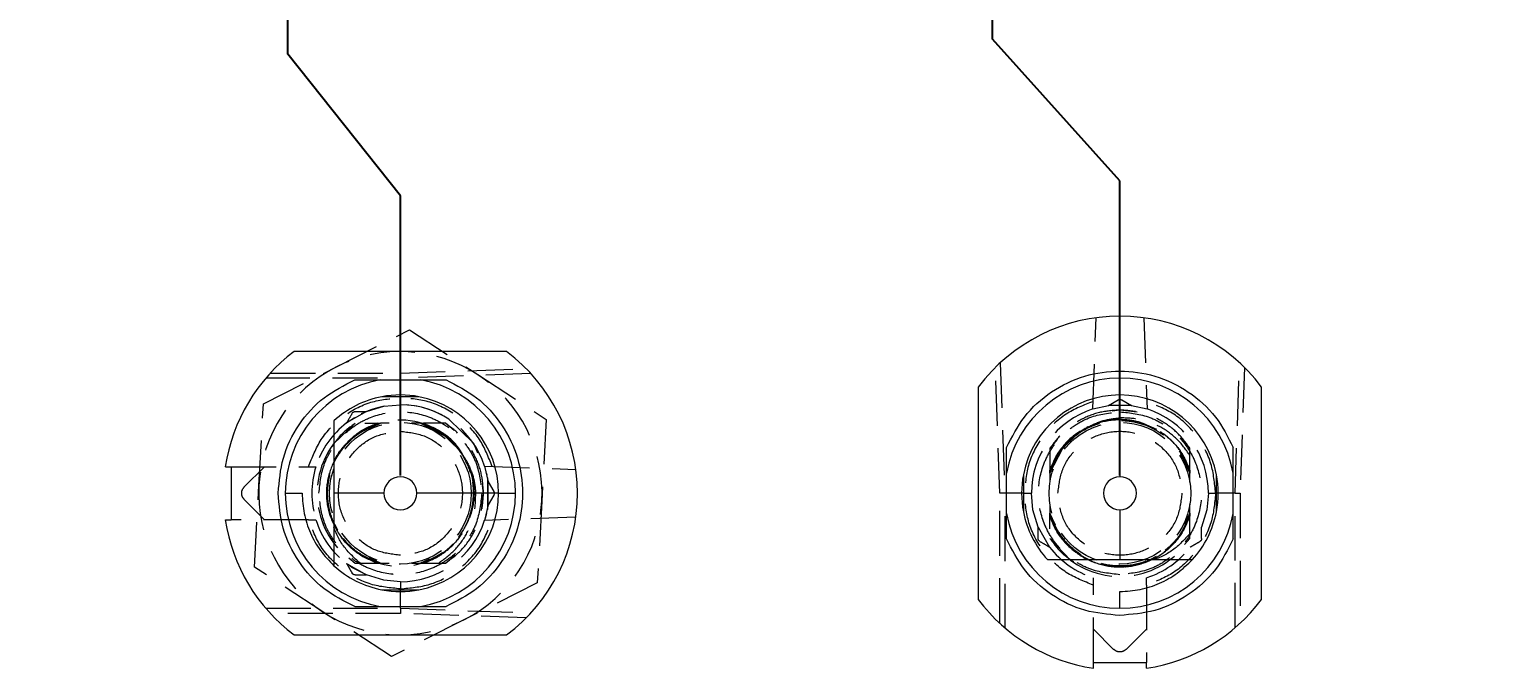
# Model space of a CAD drawing. Header units: millimetres. Extents: x -64 to 530, y -86 to 334.
# Drawn here: x 318.38 to 359.84, y 219.61 to 237.69 of the extents above; entities that cross this region are included whole.
import ezdxf

# ---------------------------------------------------------------- set-up
doc = ezdxf.new("R2010")
doc.units = ezdxf.units.MM
doc.header["$PDSIZE"] = -1
doc.linetypes.add('HIDDEN', pattern=[1.905, 1.27, -0.635])
doc.dimstyles.new('ISO-25', dxfattribs={"dimtxt": 2.5, "dimasz": 2.5, "dimexe": 1.25, "dimexo": 0.625, "dimtad": 1, "dimtxsty": 'Standard', "dimcen": 2.5, "dimadec": 0, "dimazin": 0, "dimtfac": 1, "dimtmove": 0, "dimatfit": 3, "dimfxl": 0, "dimarcsym": 0})

# ---------------------------------------------------------------- blocks, each defined once
blk = doc.blocks.new('*D35')
at = {"color": 0, "lineweight": -2}
for p, q in [((437.684, 297.079), (437.684, 315.579)), ((431.8, 293.079), (437.684, 297.079)), ((431.8, 279.9), (431.8, 293.079))]:
    blk.add_line(p, q, dxfattribs=at)
at = {"layer": 'Defpoints', "color": 0}
for p in [(437.684, 301.079), (431.8, 279.4), (0, 0)]:
    blk.add_point(p, dxfattribs=at)
at = {"color": 0, "insert": (435.434, 308.579), "char_height": 3, "attachment_point": 5, "rotation": 90}
blk.add_mtext('431,80', dxfattribs=at)
blk = doc.blocks.new('*D48')
at = {"color": 0, "lineweight": -2}
for p, q in [((355.301, 295.339), (355.301, 315.339)), ((359.73, 291.339), (355.301, 295.339)), ((359.73, 265.82), (359.73, 291.339))]:
    blk.add_line(p, q, dxfattribs=at)
at = {"layer": 'Defpoints', "color": 0}
for p in [(355.301, 299.339), (359.73, 265.32), (0, 0)]:
    blk.add_point(p, dxfattribs=at)
at = {"color": 0, "insert": (353.051, 307.589), "char_height": 3, "attachment_point": 5, "rotation": 90}
blk.add_mtext('359,73', dxfattribs=at)
blk = doc.blocks.new('*D49')
at = {"color": 0, "lineweight": -2}
for p, q in [((349.375, 265.32), (345.375, 260.541)), ((359.23, 265.32), (349.375, 265.32)), ((345.375, 260.541), (325.375, 260.541))]:
    blk.add_line(p, q, dxfattribs=at)
at = {"layer": 'Defpoints', "color": 0}
for p in [(359.73, 265.32), (341.375, 260.541), (0, 0)]:
    blk.add_point(p, dxfattribs=at)
at = {"color": 0, "insert": (333.125, 262.791), "char_height": 3, "attachment_point": 5}
blk.add_mtext('265,32', dxfattribs=at)
blk = doc.blocks.new('*D50')
at = {"color": 0, "lineweight": -2}
for p, q in [((411.281, 297.743), (411.281, 316.243)), ((415.9, 293.743), (411.281, 297.743)), ((415.9, 279.97), (415.9, 293.743))]:
    blk.add_line(p, q, dxfattribs=at)
at = {"layer": 'Defpoints', "color": 0}
for p in [(411.281, 301.743), (415.9, 279.47), (0, 0)]:
    blk.add_point(p, dxfattribs=at)
at = {"color": 0, "insert": (409.031, 309.243), "char_height": 3, "attachment_point": 5, "rotation": 90}
blk.add_mtext('415,90', dxfattribs=at)
blk = doc.blocks.new('*D51')
at = {"color": 0, "lineweight": -2}
for p, q in [((441.42, 274.4), (445.42, 275.871)), ((445.42, 275.871), (464.92, 275.871)), ((425.95, 274.4), (441.42, 274.4))]:
    blk.add_line(p, q, dxfattribs=at)
at = {"layer": 'Defpoints', "color": 0}
for p in [(449.42, 275.871), (425.45, 274.4), (0, 0)]:
    blk.add_point(p, dxfattribs=at)
at = {"color": 0, "insert": (457.42, 278.121), "char_height": 3, "attachment_point": 5}
blk.add_mtext('274,40', dxfattribs=at)
blk = doc.blocks.new('*D52')
at = {"color": 0, "lineweight": -2}
for p, q in [((423.283, 294.998), (423.283, 314.998)), ((425.45, 290.998), (423.283, 294.998)), ((425.45, 274.9), (425.45, 290.998))]:
    blk.add_line(p, q, dxfattribs=at)
at = {"layer": 'Defpoints', "color": 0}
for p in [(423.283, 298.998), (425.45, 274.4), (0, 0)]:
    blk.add_point(p, dxfattribs=at)
at = {"color": 0, "insert": (421.033, 307.248), "char_height": 3, "attachment_point": 5, "rotation": 90}
blk.add_mtext('425,45', dxfattribs=at)
blk = doc.blocks.new('*D56')
at = {"color": 0, "lineweight": -2}
for p, q in [((437.803, 215.414), (437.803, 235.414)), ((425.43, 211.414), (437.803, 215.414)), ((425.43, 198.55), (425.43, 211.414))]:
    blk.add_line(p, q, dxfattribs=at)
at = {"layer": 'Defpoints', "color": 0}
for p in [(437.803, 219.414), (425.43, 198.05), (0, 0)]:
    blk.add_point(p, dxfattribs=at)
at = {"color": 0, "insert": (435.553, 227.664), "char_height": 3, "attachment_point": 5, "rotation": 90}
blk.add_mtext('425,43', dxfattribs=at)
blk = doc.blocks.new('*D77')
at = {"color": 0, "lineweight": -2}
for p, q in [((404.526, 297.682), (404.526, 316.182)), ((412.401, 293.682), (404.526, 297.682)), ((412.401, 279.9), (412.401, 293.682))]:
    blk.add_line(p, q, dxfattribs=at)
at = {"layer": 'Defpoints', "color": 0}
for p in [(404.526, 301.682), (412.401, 279.4), (0, 0)]:
    blk.add_point(p, dxfattribs=at)
at = {"color": 0, "insert": (402.276, 309.182), "char_height": 3, "attachment_point": 5, "rotation": 90}
blk.add_mtext('412,40', dxfattribs=at)
blk = doc.blocks.new('*D78')
at = {"color": 0, "lineweight": -2}
for p, q in [((417.265, 297.291), (417.265, 315.791)), ((419.399, 293.291), (417.265, 297.291)), ((419.399, 279.9), (419.399, 293.291))]:
    blk.add_line(p, q, dxfattribs=at)
at = {"layer": 'Defpoints', "color": 0}
for p in [(417.265, 301.291), (419.399, 279.4), (0, 0)]:
    blk.add_point(p, dxfattribs=at)
at = {"color": 0, "insert": (415.015, 308.791), "char_height": 3, "attachment_point": 5, "rotation": 90}
blk.add_mtext('419,40', dxfattribs=at)
blk = doc.blocks.new('*D119')
at = {"color": 0, "lineweight": -2}
for p, q in [((393.843, 235.159), (393.843, 254.159)), ((396, 231.159), (393.843, 235.159)), ((396, 225.095), (396, 231.159))]:
    blk.add_line(p, q, dxfattribs=at)
at = {"layer": 'Defpoints', "color": 0}
for p in [(393.843, 239.159), (396, 224.595), (0, 0)]:
    blk.add_point(p, dxfattribs=at)
at = {"color": 0, "insert": (391.593, 246.909), "char_height": 3, "attachment_point": 5, "rotation": 90}
blk.add_mtext('396,00', dxfattribs=at)
blk = doc.blocks.new('*D120')
at = {"color": 0, "lineweight": -2}
for p, q in [((372.602, 236.309), (372.602, 255.809)), ((373.5, 232.309), (372.602, 236.309)), ((373.5, 225.095), (373.5, 232.309))]:
    blk.add_line(p, q, dxfattribs=at)
at = {"layer": 'Defpoints', "color": 0}
for p in [(372.602, 240.309), (373.5, 224.595), (0, 0)]:
    blk.add_point(p, dxfattribs=at)
at = {"color": 0, "insert": (370.352, 248.309), "char_height": 3, "attachment_point": 5, "rotation": 90}
blk.add_mtext('373,50', dxfattribs=at)
blk = doc.blocks.new('*D121')
at = {"color": 0, "lineweight": -2}
for p, q in [((345.579, 237.414), (345.579, 256.414)), ((349.175, 233.414), (345.579, 237.414)), ((349.175, 225.095), (349.175, 233.414))]:
    blk.add_line(p, q, dxfattribs=at)
at = {"layer": 'Defpoints', "color": 0}
for p in [(345.579, 241.414), (349.175, 224.595), (0, 0)]:
    blk.add_point(p, dxfattribs=at)
at = {"color": 0, "insert": (343.329, 249.164), "char_height": 3, "attachment_point": 5, "rotation": 90}
blk.add_mtext('349,18', dxfattribs=at)
blk = doc.blocks.new('*D122')
at = {"color": 0, "lineweight": -2}
for p, q in [((325.674, 236.995), (325.674, 256.995)), ((328.855, 232.995), (325.674, 236.995)), ((328.855, 225.095), (328.855, 232.995))]:
    blk.add_line(p, q, dxfattribs=at)
at = {"layer": 'Defpoints', "color": 0}
for p in [(325.674, 240.995), (328.855, 224.595), (0, 0)]:
    blk.add_point(p, dxfattribs=at)
at = {"color": 0, "insert": (323.424, 249.245), "char_height": 3, "attachment_point": 5, "rotation": 90}
blk.add_mtext('328,86', dxfattribs=at)
blk = doc.blocks.new('*D142')
at = {"color": 0, "lineweight": -2}
for p, q in [((401.115, 224.595), (405.115, 228.426)), ((405.115, 228.426), (425.115, 228.426)), ((396.5, 224.595), (401.115, 224.595))]:
    blk.add_line(p, q, dxfattribs=at)
at = {"layer": 'Defpoints', "color": 0}
for p in [(409.115, 228.426), (396, 224.595), (0, 0)]:
    blk.add_point(p, dxfattribs=at)
at = {"color": 0, "insert": (417.365, 230.676), "char_height": 3, "attachment_point": 5}
blk.add_mtext('224,59', dxfattribs=at)

msp = doc.modelspace()

# ---------------------------------------------------------------- linework, layer by layer
at = {"color": 7, "linetype": 'HIDDEN', "lineweight": 0}
for p, q in [((348.41, 226.975), (348.5, 229.549)), ((349.85, 229.549), (349.94, 226.975)), ((327.049, 228.164), (329.109, 229.207)), ((329.109, 229.207), (331.043, 227.944)), ((324.988, 227.121), (327.049, 228.164)), ((328.855, 227.989), (332.408, 228.113)), ((345.781, 224.595), (345.657, 228.147)), ((345.796, 228.281), (345.925, 224.595)), ((352.425, 224.595), (352.554, 228.281)), ((352.693, 228.147), (352.569, 224.595)), ((328.205, 227.845), (325.055, 227.845)), ((325.184, 227.989), (328.855, 227.989)), ((328.855, 227.845), (328.855, 227.989)), ((332.541, 227.974), (328.855, 227.845)), ((328.855, 227.295), (328.855, 227.845)), ((331.043, 227.944), (332.976, 226.681)), ((328.855, 227.295), (328.855, 227.095)), ((329.379, 227.32), (329.379, 227.32)), ((348.852, 227.074), (349.125, 227.232)), ((349.225, 227.232), (349.498, 227.074)), ((324.861, 224.815), (324.988, 227.121)), ((327.895, 226.903), (327.336, 226.58)), ((348.41, 226.975), (348.852, 227.074)), ((349.498, 227.074), (348.852, 227.074)), ((349.175, 226.945), (348.952, 226.917)), ((349.664, 226.884), (349.175, 226.945)), ((349.498, 227.074), (349.94, 226.975)), ((326.966, 225.993), (327.581, 226.57)), ((327.632, 226.276), (328.204, 226.57)), ((328.204, 226.57), (327.632, 226.276)), ((327.854, 226.57), (328.204, 226.57)), ((328.204, 226.57), (327.939, 226.433)), ((327.95, 226.41), (328.289, 226.57)), ((328.54, 226.57), (328.289, 226.57)), ((329.421, 226.57), (329.17, 226.57)), ((329.421, 226.57), (330.126, 226.209)), ((329.421, 226.57), (329.953, 226.319)), ((329.421, 226.57), (329.953, 226.319)), ((330.129, 226.57), (329.506, 226.57)), ((329.953, 226.34), (329.506, 226.57)), ((329.506, 226.57), (330.02, 226.306)), ((329.99, 226.321), (329.506, 226.57)), ((329.506, 226.57), (330.02, 226.306)), ((330.374, 226.364), (330.129, 226.57)), ((332.976, 226.681), (332.849, 224.375)), ((350.215, 226.396), (349.854, 226.554)), ((329.986, 226.325), (330.518, 225.822)), ((347.406, 226.114), (347.2, 225.869)), ((351.15, 225.869), (350.921, 226.142)), ((347.2, 225.869), (347.2, 225.246)), ((347.2, 225.161), (347.561, 225.866)), ((347.464, 225.76), (347.2, 225.246)), ((347.2, 225.246), (347.464, 225.76)), ((347.43, 225.693), (347.2, 225.246)), ((347.2, 225.161), (347.451, 225.693)), ((347.2, 225.246), (347.43, 225.693)), ((347.2, 225.161), (347.451, 225.693)), ((351.15, 225.246), (350.887, 225.758)), ((350.888, 225.718), (351.15, 225.161)), ((350.888, 225.718), (351.15, 225.161)), ((351.15, 225.246), (351.15, 225.869)), ((351.15, 224.91), (351.15, 225.668)), ((324.08, 225.345), (326.261, 225.345)), ((324.447, 224.772), (325.02, 225.345)), ((331.235, 225.36), (333.809, 225.27)), ((331.235, 225.36), (331.334, 224.918)), ((347.2, 225.161), (347.2, 224.91)), ((324.734, 222.509), (324.861, 224.815)), ((331.205, 224.595), (331.177, 224.818)), ((331.334, 224.918), (331.492, 224.645)), ((331.334, 224.272), (331.334, 224.918)), ((346.45, 225.119), (346.45, 225.119)), ((325.02, 223.845), (324.447, 224.418)), ((331.144, 224.106), (331.205, 224.595)), ((331.492, 224.545), (331.334, 224.272)), ((332.849, 224.375), (332.722, 222.069)), ((345.925, 224.595), (345.781, 224.595)), ((345.781, 220.924), (345.781, 224.595)), ((346.475, 224.595), (345.925, 224.595)), ((346.475, 224.595), (346.675, 224.595)), ((351.675, 224.595), (351.875, 224.595)), ((352.425, 224.595), (351.875, 224.595)), ((352.425, 224.595), (352.569, 224.595)), ((352.569, 224.595), (352.569, 220.924)), ((331.334, 224.272), (331.235, 223.83)), ((331.288, 224.021), (331.235, 223.83)), ((333.809, 223.92), (331.235, 223.83)), ((345.925, 223.945), (345.925, 220.795)), ((347.2, 224.28), (347.2, 224.029)), ((347.36, 223.69), (347.2, 224.029)), ((347.2, 223.594), (347.2, 223.944)), ((347.494, 223.372), (347.2, 223.944)), ((347.494, 223.372), (347.2, 223.944)), ((350.988, 223.629), (351.15, 223.944)), ((351.15, 224.029), (351.002, 223.716)), ((351.15, 223.321), (351.15, 224.28)), ((351.15, 223.594), (351.15, 223.944)), ((352.425, 220.795), (352.425, 223.945)), ((326.261, 223.845), (324.08, 223.845)), ((346.867, 223.635), (347.19, 223.076)), ((347.777, 222.706), (347.2, 223.321)), ((351.001, 223.143), (351.15, 223.321)), ((327.403, 222.769), (327.581, 222.62)), ((327.403, 222.769), (327.581, 222.62)), ((327.889, 222.782), (328.204, 222.62)), ((328.289, 222.62), (327.976, 222.768)), ((329.668, 222.737), (329.421, 222.62)), ((329.668, 222.737), (329.421, 222.62)), ((329.506, 222.62), (329.907, 222.826)), ((330.129, 222.62), (330.402, 222.849)), ((326.667, 221.246), (324.734, 222.509)), ((327.336, 222.609), (327.895, 222.287)), ((327.581, 222.62), (328.204, 222.62)), ((327.581, 222.62), (328.54, 222.62)), ((329.17, 222.62), (329.928, 222.62)), ((329.506, 222.62), (330.129, 222.62)), ((328.855, 222.095), (328.855, 221.895)), ((328.855, 221.345), (328.855, 221.895)), ((332.722, 222.069), (330.661, 221.026)), ((348.425, 219.82), (348.425, 222.001)), ((349.925, 222.001), (349.925, 219.82)), ((325.055, 221.345), (328.205, 221.345)), ((328.855, 221.201), (325.184, 221.201)), ((328.601, 219.983), (326.667, 221.246)), ((330.661, 221.026), (328.601, 219.983)), ((328.855, 221.345), (332.541, 221.216)), ((328.855, 221.345), (328.855, 221.201)), ((332.408, 221.077), (328.855, 221.201)), ((348.998, 220.187), (348.425, 220.76)), ((349.925, 220.76), (349.352, 220.187))]:
    msp.add_line(p, q, dxfattribs=at)
at = {"color": 7, "linetype": 'Continuous', "lineweight": 15}
for p, q in [((331.855, 228.595), (325.855, 228.595)), ((349.175, 227.37), (349.175, 227.845)), ((345.175, 227.595), (345.175, 221.595)), ((349.175, 227.37), (349.175, 225.06)), ((353.175, 221.595), (353.175, 227.595)), ((323.912, 225.345), (324.08, 225.345)), ((324.08, 225.345), (324.08, 223.845)), ((325.605, 224.595), (326.08, 224.595)), ((328.39, 224.595), (326.98, 224.595)), ((331.63, 224.595), (329.32, 224.595)), ((331.63, 224.595), (332.105, 224.595)), ((349.175, 224.13), (349.175, 222.72)), ((323.912, 223.845), (324.08, 223.845)), ((349.175, 221.345), (349.175, 221.82)), ((325.855, 220.595), (331.855, 220.595)), ((348.425, 219.82), (349.925, 219.82)), ((348.425, 219.652), (348.425, 219.82)), ((349.925, 219.652), (349.925, 219.82))]:
    msp.add_line(p, q, dxfattribs=at)
at = {"color": 7, "linetype": 'HIDDEN', "lineweight": 0, "flags": 128}
for points in [[(327.895, 226.903), (328.389, 227.051), (328.855, 227.095)], [(327.336, 226.58), (327.445, 226.659), (327.564, 226.736)], [(327.581, 226.57), (327.581, 226.57)], [(328.289, 226.57), (328.289, 226.57)], [(328.289, 226.57), (328.289, 226.57)], [(328.289, 226.57), (328.289, 226.57)], [(328.289, 226.57), (328.289, 226.57)], [(328.289, 226.57), (328.289, 226.57)], [(329.421, 226.57), (329.421, 226.57)], [(329.421, 226.57), (329.421, 226.57)], [(329.421, 226.57), (329.421, 226.57)], [(329.421, 226.57), (329.421, 226.57)], [(329.421, 226.57), (329.421, 226.57)], [(329.421, 226.57), (329.421, 226.57)], [(329.421, 226.57), (329.421, 226.57)], [(329.421, 226.57), (329.421, 226.57)], [(330.129, 226.57), (330.129, 226.57)], [(330.222, 226.688), (330.919, 226.005), (331.299, 225.122)], [(350.202, 226.374), (350.202, 226.374)], [(347.2, 225.869), (347.2, 225.869)], [(350.954, 225.622), (350.954, 225.622)], [(351.15, 225.869), (351.15, 225.869)], [(351.15, 225.869), (351.15, 225.869)], [(351.15, 225.869), (351.15, 225.869)], [(351.15, 225.869), (351.15, 225.869)], [(351.15, 225.869), (351.15, 225.869)], [(351.15, 225.869), (351.15, 225.869)], [(351.15, 225.869), (351.15, 225.869)], [(347.2, 225.161), (347.2, 225.161)], [(347.2, 225.161), (347.2, 225.161)], [(347.2, 225.161), (347.2, 225.161)], [(347.2, 225.161), (347.2, 225.161)], [(347.2, 225.161), (347.2, 225.161)], [(347.2, 225.161), (347.2, 225.161)], [(347.2, 225.161), (347.2, 225.161)], [(347.2, 225.161), (347.2, 225.161)], [(331.317, 225.029), (331.312, 224.133), (331.31, 224.122)], [(351.15, 224.91), (351.15, 224.91)], [(346.867, 223.635), (346.719, 224.129), (346.675, 224.595)], [(351.675, 224.595), (351.631, 224.129), (351.483, 223.635)], [(347.2, 224.029), (347.2, 224.029)], [(347.2, 224.029), (347.2, 224.029)], [(347.2, 224.029), (347.2, 224.029)], [(347.2, 224.029), (347.2, 224.029)], [(347.2, 224.029), (347.2, 224.029)], [(351.15, 224.28), (351.15, 224.28)], [(326.926, 223.819), (326.922, 223.848), (326.922, 223.856), (326.922, 223.858), (326.923, 223.859), (326.923, 223.859), (326.923, 223.859), (326.923, 223.859), (326.923, 223.859), (326.923, 223.859), (326.923, 223.859), (326.923, 223.859), (326.923, 223.859), (326.922, 223.859), (326.922, 223.859), (326.922, 223.859), (326.922, 223.859), (326.922, 223.859), (326.922, 223.859), (326.922, 223.859), (326.923, 223.859), (326.923, 223.859), (326.923, 223.859), (326.923, 223.859), (326.923, 223.859), (326.923, 223.859), (326.923, 223.859), (326.923, 223.859), (326.923, 223.859), (326.924, 223.859), (326.924, 223.859), (326.927, 223.856), (326.991, 223.726), (327.078, 223.563)], [(330.634, 223.568), (330.634, 223.568)], [(347.2, 223.321), (347.2, 223.321)], [(351.15, 223.321), (351.15, 223.321)], [(351.15, 223.321), (351.15, 223.321)], [(351.15, 223.321), (351.15, 223.321)], [(351.15, 223.321), (351.15, 223.321)], [(351.15, 223.321), (351.15, 223.321)], [(351.15, 223.321), (351.15, 223.321)], [(351.15, 223.321), (351.15, 223.321)], [(351.15, 223.321), (351.15, 223.321)], [(329.882, 222.816), (329.882, 222.816)], [(349.951, 222.666), (349.922, 222.662), (349.914, 222.662), (349.912, 222.662), (349.911, 222.663), (349.911, 222.663), (349.911, 222.663), (349.911, 222.663), (349.911, 222.663), (349.911, 222.663), (349.911, 222.663), (349.911, 222.663), (349.911, 222.663), (349.911, 222.662), (349.911, 222.662), (349.911, 222.662), (349.911, 222.662), (349.911, 222.662), (349.911, 222.662), (349.911, 222.662), (349.911, 222.663), (349.911, 222.663), (349.911, 222.663), (349.911, 222.663), (349.911, 222.663), (349.911, 222.663), (349.911, 222.663), (349.911, 222.663), (349.911, 222.663), (349.911, 222.664), (349.911, 222.664), (349.914, 222.667), (350.044, 222.731), (350.207, 222.818)], [(327.895, 222.287), (327.488, 222.502), (327.39, 222.569)], [(327.581, 222.62), (327.581, 222.62)], [(327.581, 222.62), (327.581, 222.62)], [(327.581, 222.62), (327.581, 222.62)], [(327.581, 222.62), (327.581, 222.62)], [(327.581, 222.62), (327.581, 222.62)], [(327.581, 222.62), (327.581, 222.62)], [(327.581, 222.62), (327.581, 222.62)], [(327.581, 222.62), (327.581, 222.62)], [(328.855, 222.095), (328.389, 222.139), (327.895, 222.287)], [(328.54, 222.62), (328.54, 222.62)], [(329.17, 222.62), (329.17, 222.62)], [(330.129, 222.62), (330.129, 222.62)], [(330.129, 222.62), (330.129, 222.62)], [(330.129, 222.62), (330.129, 222.62)], [(330.129, 222.62), (330.129, 222.62)], [(330.129, 222.62), (330.129, 222.62)], [(330.129, 222.62), (330.129, 222.62)], [(330.129, 222.62), (330.129, 222.62)]]:
    msp.add_lwpolyline(points, dxfattribs=at)
at = {"color": 7, "linetype": 'HIDDEN', "lineweight": 0}
for centre in [(328.855, 224.595), (349.175, 224.595)]:
    msp.add_circle(centre, 2, dxfattribs=at)
at = {"color": 7, "linetype": 'Continuous', "lineweight": 15}
for centre, radius, start, end in [((349.175, 224.595), 5, 36.8699, 143.1301), ((328.855, 224.595), 5, 126.8699, 171.3731), ((328.855, 224.595), 5, 306.8699, 53.1301), ((328.855, 224.595), 3.25, 100.0633, 180), ((328.855, 224.595), 3.25, 0, 79.9367), ((349.175, 224.595), 3.25, 90, 169.9367), ((349.175, 224.595), 3.25, 10.0633, 90), ((328.855, 224.595), 2.775, 100.8932, 132.5066), ((328.855, 224.595), 2.775, 79.1068, 100.8929), ((328.855, 224.595), 2.775, 0, 79.1071), ((349.175, 224.595), 2.775, 90, 169.1071), ((349.175, 224.595), 2.775, 10.8929, 90), ((328.855, 224.595), 0.465, 0, 180), ((349.175, 224.595), 2.775, 169.1068, 190.8929), ((349.175, 224.595), 0.465, 90, 270), ((349.175, 224.595), 0.465, 270, 90), ((349.175, 224.595), 2.775, 349.1067, 10.8938), ((328.855, 224.595), 3.25, 180, 259.9367), ((328.855, 224.595), 0.465, 180, 0), ((328.855, 224.595), 2.775, 280.8929, 0), ((328.855, 224.595), 3.25, 280.0633, 0), ((349.175, 224.595), 3.25, 190.0633, 270), ((349.175, 224.595), 2.775, 190.8932, 222.5066), ((349.175, 224.595), 3.25, 270, 349.9367), ((349.175, 224.595), 2.775, 317.4934, 349.1071), ((328.855, 224.595), 5, 188.6269, 233.1301), ((328.855, 224.595), 2.775, 227.4934, 259.1071), ((328.855, 224.595), 2.775, 259.1067, 280.8938), ((349.175, 224.595), 5, 216.8699, 261.3731), ((349.175, 224.595), 5, 278.6269, 323.1301)]:
    msp.add_arc(centre, radius, start, end, dxfattribs=at)
at = {"color": 7, "linetype": 'HIDDEN', "lineweight": 0}
for centre, radius, start, end in [((328.855, 224.595), 4, 56.8424, 116.8424), ((328.855, 224.595), 4, 116.8424, 176.8424), ((328.855, 224.595), 4, 356.8424, 56.8424), ((328.855, 224.595), 2.5, 56.8424, 116.3687), ((328.855, 224.595), 2.5, 17.8157, 90), ((349.175, 224.595), 2.5, 107.8157, 180), ((349.175, 224.595), 2.5, 0, 72.1843), ((328.855, 224.595), 2.5, 127.4202, 162.5424), ((328.855, 224.595), 2.067, 56.8424, 114.7585), ((328.855, 224.595), 2.35, 143.5058, 237.1851), ((328.855, 224.595), 2.067, 122.1928, 32.3702), ((328.855, 224.595), 2.5, 162.5424, 197.4576), ((328.855, 224.595), 4, 176.8424, 236.8424), ((328.855, 224.595), 4, 296.8424, 356.8424), ((328.855, 224.595), 2.5, 197.4576, 232.5798), ((328.855, 224.595), 2.5, 270, 342.1843), ((349.175, 224.595), 2.5, 217.4202, 252.5424), ((349.175, 224.595), 2.35, 233.5058, 327.1851), ((349.175, 224.595), 2.5, 287.4576, 322.5798), ((328.855, 224.595), 4, 236.8424, 296.8424)]:
    msp.add_arc(centre, radius, start, end, dxfattribs=at)
at = {"color": 7, "linetype": 'Continuous', "lineweight": 15}
for points, knots in [([(325.405, 224.601), (325.434, 224.935), (325.492, 225.617), (325.958, 226.554), (326.655, 227.336), (327.267, 227.644), (327.566, 227.795)], [0, 0, 0, 0, 0.244423, 0.499999, 0.755577, 1, 1, 1, 1]), ([(327.566, 227.795), (327.7, 227.795), (327.874, 227.795), (328.068, 227.795), (328.149, 227.795), (328.203, 227.795), (328.242, 227.795), (328.269, 227.795), (328.283, 227.795), (328.287, 227.795), (328.287, 227.795), (328.287, 227.795)], [0, 0, 0, 0, 0.52193, 0.67471, 0.77964, 0.851727, 0.901663, 0.954568, 0.975882, 0.993095, 1, 1, 1, 1]), ([(328.287, 227.795), (328.463, 227.795), (328.815, 227.795), (329.209, 227.795), (329.401, 227.795), (329.423, 227.795)], [0, 0, 0, 0, 0.469102, 0.939618, 1, 1, 1, 1]), ([(329.423, 227.795), (329.423, 227.795), (329.425, 227.795), (329.436, 227.795), (329.48, 227.795), (329.676, 227.795), (329.91, 227.795), (330.106, 227.795), (330.144, 227.795)], [0, 0, 0, 0, 0.016931, 0.039298, 0.081692, 0.236197, 0.85216, 1, 1, 1, 1]), ([(330.144, 227.795), (330.443, 227.644), (331.055, 227.335), (331.757, 226.552), (332.206, 225.612), (332.354, 224.595), (332.206, 223.578), (331.757, 222.638), (331.055, 221.855), (330.443, 221.546), (330.144, 221.395)], [0, 0, 0, 0, 0.122204, 0.25, 0.377796, 0.5, 0.622203, 0.75, 0.877796, 1, 1, 1, 1]), ([(345.975, 225.884), (346.126, 226.183), (346.435, 226.795), (347.218, 227.497), (348.158, 227.946), (349.175, 228.094), (350.192, 227.946), (351.132, 227.497), (351.915, 226.795), (352.224, 226.183), (352.375, 225.884)], [0, 0, 0, 0, 0.122205, 0.25, 0.377796, 0.500001, 0.622203, 0.750001, 0.877796, 1, 1, 1, 1]), ([(329.379, 227.32), (329.089, 227.32), (328.736, 227.32), (328.392, 227.32), (328.331, 227.32)], [0, 0, 0, 0, 0.821488, 1, 1, 1, 1]), ([(326.98, 226.641), (326.98, 226.203), (326.98, 225.6), (326.98, 224.811), (326.98, 224.595)], [0, 0, 0, 0, 0.725759, 1, 1, 1, 1]), ([(345.975, 225.163), (345.975, 225.163), (345.975, 225.165), (345.975, 225.176), (345.975, 225.22), (345.975, 225.416), (345.975, 225.65), (345.975, 225.846), (345.975, 225.884)], [0, 0, 0, 0, 0.01693, 0.039297, 0.081697, 0.236194, 0.85216, 1, 1, 1, 1]), ([(352.375, 225.163), (352.375, 225.163), (352.375, 225.165), (352.375, 225.176), (352.375, 225.22), (352.375, 225.416), (352.375, 225.65), (352.375, 225.846), (352.375, 225.884)], [0, 0, 0, 0, 0.01693, 0.039297, 0.081697, 0.236194, 0.85216, 1, 1, 1, 1]), ([(345.975, 224.027), (345.975, 224.203), (345.975, 224.555), (345.975, 224.949), (345.975, 225.141), (345.975, 225.163)], [0, 0, 0, 0, 0.469096, 0.939612, 1, 1, 1, 1]), ([(352.375, 224.027), (352.375, 224.203), (352.375, 224.555), (352.375, 224.949), (352.375, 225.141), (352.375, 225.163)], [0, 0, 0, 0, 0.469096, 0.939612, 1, 1, 1, 1]), ([(346.45, 225.119), (346.45, 224.829), (346.45, 224.476), (346.45, 224.132), (346.45, 224.071)], [0, 0, 0, 0, 0.821481, 1, 1, 1, 1]), ([(351.9, 224.071), (351.9, 224.361), (351.9, 224.714), (351.9, 225.058), (351.9, 225.119)], [0, 0, 0, 0, 0.8215, 1, 1, 1, 1]), ([(327.566, 221.395), (327.266, 221.546), (326.653, 221.855), (325.955, 222.64), (325.489, 223.582), (325.433, 224.266), (325.405, 224.601)], [0, 0, 0, 0, 0.244391, 0.5, 0.755609, 1, 1, 1, 1]), ([(326.08, 224.595), (326.091, 224.403), (326.114, 224.02), (326.299, 223.471), (326.579, 222.963), (326.846, 222.687), (326.98, 222.549)], [0, 0, 0, 0, 0.25, 0.5, 0.749998, 1, 1, 1, 1]), ([(326.98, 224.595), (326.98, 224.4), (326.98, 223.896), (326.98, 223.214), (326.98, 222.765), (326.98, 222.549)], [0, 0, 0, 0, 0.246526, 0.638139, 1, 1, 1, 1]), ([(345.975, 223.306), (345.975, 223.44), (345.975, 223.614), (345.975, 223.808), (345.975, 223.889), (345.975, 223.943), (345.975, 223.982), (345.975, 224.009), (345.975, 224.023), (345.975, 224.027), (345.975, 224.027), (345.975, 224.027)], [0, 0, 0, 0, 0.52193, 0.674709, 0.779639, 0.851735, 0.901662, 0.954568, 0.975882, 0.993094, 1, 1, 1, 1]), ([(352.375, 223.306), (352.375, 223.44), (352.375, 223.614), (352.375, 223.808), (352.375, 223.889), (352.375, 223.943), (352.375, 223.982), (352.375, 224.009), (352.375, 224.023), (352.375, 224.027), (352.375, 224.027), (352.375, 224.027)], [0, 0, 0, 0, 0.52193, 0.674709, 0.779639, 0.851735, 0.901662, 0.954568, 0.975882, 0.993094, 1, 1, 1, 1]), ([(349.169, 221.145), (348.835, 221.174), (348.153, 221.232), (347.216, 221.698), (346.434, 222.395), (346.126, 223.007), (345.975, 223.306)], [0, 0, 0, 0, 0.244423, 0.5, 0.755575, 1, 1, 1, 1]), ([(352.375, 223.306), (352.224, 223.006), (351.915, 222.393), (351.13, 221.695), (350.188, 221.229), (349.504, 221.173), (349.169, 221.145)], [0, 0, 0, 0, 0.244391, 0.499999, 0.755609, 1, 1, 1, 1]), ([(347.129, 222.72), (347.567, 222.72), (348.17, 222.72), (348.959, 222.72), (349.175, 222.72)], [0, 0, 0, 0, 0.725759, 1, 1, 1, 1]), ([(349.175, 222.72), (349.37, 222.72), (349.874, 222.72), (350.556, 222.72), (351.005, 222.72), (351.221, 222.72)], [0, 0, 0, 0, 0.246527, 0.63814, 1, 1, 1, 1]), ([(349.175, 221.82), (349.367, 221.831), (349.75, 221.854), (350.299, 222.039), (350.807, 222.319), (351.083, 222.586), (351.221, 222.72)], [0, 0, 0, 0, 0.249998, 0.500001, 0.750001, 1, 1, 1, 1]), ([(328.331, 221.87), (328.621, 221.87), (328.974, 221.87), (329.318, 221.87), (329.379, 221.87)], [0, 0, 0, 0, 0.821493, 1, 1, 1, 1]), ([(327.566, 221.395), (327.7, 221.395), (327.874, 221.395), (328.068, 221.395), (328.149, 221.395), (328.203, 221.395), (328.242, 221.395), (328.269, 221.395), (328.283, 221.395), (328.287, 221.395), (328.287, 221.395), (328.287, 221.395)], [0, 0, 0, 0, 0.52193, 0.67471, 0.77964, 0.851727, 0.901663, 0.954568, 0.975882, 0.993095, 1, 1, 1, 1]), ([(328.287, 221.395), (328.463, 221.395), (328.815, 221.395), (329.209, 221.395), (329.401, 221.395), (329.423, 221.395)], [0, 0, 0, 0, 0.469102, 0.939618, 1, 1, 1, 1]), ([(329.423, 221.395), (329.423, 221.395), (329.425, 221.395), (329.436, 221.395), (329.48, 221.395), (329.676, 221.395), (329.91, 221.395), (330.106, 221.395), (330.144, 221.395)], [0, 0, 0, 0, 0.016931, 0.039298, 0.081692, 0.236197, 0.85216, 1, 1, 1, 1])]:
    msp.add_open_spline(points, degree=3, knots=knots, dxfattribs=at)
at = {"color": 7, "linetype": 'HIDDEN', "lineweight": 0}
for points, knots in [([(326.261, 225.345), (326.365, 225.609), (326.577, 226.152), (327.206, 226.788), (327.992, 227.216), (328.572, 227.269), (328.855, 227.295)], [0, 0, 0, 0, 0.243393, 0.5, 0.756609, 1, 1, 1, 1]), ([(331.447, 225.352), (331.343, 225.616), (331.13, 226.157), (330.501, 226.791), (329.716, 227.217), (329.137, 227.269), (328.855, 227.295)], [0, 0, 0, 0, 0.243424, 0.5, 0.756577, 1, 1, 1, 1]), ([(349.125, 227.232), (349.133, 227.235), (349.149, 227.243), (349.175, 227.246), (349.201, 227.243), (349.217, 227.235), (349.225, 227.232)], [0, 0, 0, 0, 0.250056, 0.500066, 0.750076, 1, 1, 1, 1]), ([(326.555, 224.595), (326.586, 224.884), (326.634, 225.331), (326.92, 225.867), (327.217, 226.232), (327.583, 226.531), (328.119, 226.809), (328.855, 226.951), (329.591, 226.809), (330.127, 226.532), (330.493, 226.233), (330.79, 225.867), (331.076, 225.331), (331.124, 224.884), (331.155, 224.595)], [0, 0, 0, 0, 0.119721, 0.184823, 0.25, 0.315102, 0.380278, 0.499999, 0.619722, 0.684824, 0.75, 0.815102, 0.880279, 1, 1, 1, 1]), ([(327.493, 226.853), (327.452, 226.782), (327.398, 226.688), (327.35, 226.605), (327.338, 226.584), (327.336, 226.581), (327.336, 226.58)], [0, 0, 0, 0, 0.638725, 0.843751, 0.925002, 1, 1, 1, 1]), ([(327.493, 226.853), (327.498, 226.861), (327.508, 226.875), (327.529, 226.891), (327.554, 226.901), (327.571, 226.903), (327.58, 226.903)], [0, 0, 0, 0, 0.250806, 0.500011, 0.7492, 1, 1, 1, 1]), ([(327.58, 226.903), (327.662, 226.903), (327.77, 226.903), (327.867, 226.903), (327.892, 226.903), (327.894, 226.903), (327.895, 226.903)], [0, 0, 0, 0, 0.638712, 0.843743, 0.924997, 1, 1, 1, 1]), ([(348.417, 227.187), (348.154, 227.083), (347.613, 226.87), (346.979, 226.241), (346.553, 225.456), (346.501, 224.877), (346.475, 224.595)], [0, 0, 0, 0, 0.243423, 0.5, 0.756579, 1, 1, 1, 1]), ([(349.175, 222.295), (348.886, 222.326), (348.439, 222.374), (347.903, 222.66), (347.538, 222.957), (347.239, 223.323), (346.961, 223.859), (346.819, 224.595), (346.961, 225.331), (347.238, 225.867), (347.537, 226.233), (347.903, 226.53), (348.439, 226.816), (348.886, 226.864), (349.175, 226.895)], [0, 0, 0, 0, 0.119722, 0.184823, 0.249999, 0.315102, 0.380279, 0.5, 0.619722, 0.684823, 0.75, 0.815101, 0.880278, 1, 1, 1, 1]), ([(349.175, 226.945), (348.979, 226.931), (348.588, 226.903), (348.04, 226.677), (347.553, 226.339), (347.318, 226.025), (347.2, 225.869)], [0, 0, 0, 0, 0.249998, 0.500004, 0.75, 1, 1, 1, 1]), ([(351.15, 225.869), (351.032, 226.025), (350.797, 226.339), (350.31, 226.677), (349.762, 226.903), (349.371, 226.931), (349.175, 226.945)], [0, 0, 0, 0, 0.25, 0.500002, 0.750001, 1, 1, 1, 1]), ([(349.175, 226.895), (349.464, 226.864), (349.911, 226.816), (350.447, 226.53), (350.812, 226.233), (351.111, 225.867), (351.389, 225.331), (351.531, 224.595), (351.389, 223.859), (351.112, 223.323), (350.813, 222.957), (350.447, 222.66), (349.911, 222.374), (349.464, 222.326), (349.175, 222.295)], [0, 0, 0, 0, 0.11972, 0.184823, 0.25, 0.315102, 0.380278, 0.5, 0.619721, 0.684823, 0.75, 0.815103, 0.88028, 1, 1, 1, 1]), ([(351.875, 224.595), (351.849, 224.877), (351.797, 225.456), (351.371, 226.241), (350.737, 226.87), (350.196, 227.083), (349.933, 227.187)], [0, 0, 0, 0, 0.243422, 0.499998, 0.756578, 1, 1, 1, 1]), ([(328.289, 222.62), (328.082, 222.701), (327.668, 222.863), (327.186, 223.339), (326.872, 223.931), (326.765, 224.595), (326.872, 225.259), (327.186, 225.851), (327.668, 226.327), (328.082, 226.489), (328.289, 226.57)], [0, 0, 0, 0, 0.125, 0.250001, 0.374999, 0.500001, 0.625, 0.75, 0.875, 1, 1, 1, 1]), ([(327.581, 226.57), (327.421, 226.455), (327.163, 226.27), (326.99, 226.005), (326.925, 225.905)], [0, 0, 0, 0, 0.621034, 1, 1, 1, 1]), ([(327.183, 225.832), (327.325, 225.994), (327.608, 226.32), (328.005, 226.487), (328.204, 226.57)], [0, 0, 0, 0, 0.500002, 1, 1, 1, 1]), ([(327.411, 226.056), (327.48, 226.133), (327.695, 226.371), (327.998, 226.49), (328.204, 226.57)], [0, 0, 0, 0, 0.32128, 1, 1, 1, 1]), ([(328.289, 226.57), (328.15, 226.522), (327.871, 226.425), (327.637, 226.246), (327.52, 226.157)], [0, 0, 0, 0, 0.500002, 1, 1, 1, 1]), ([(328.204, 226.57), (328.226, 226.57), (328.254, 226.57), (328.281, 226.57), (328.288, 226.57), (328.289, 226.57), (328.289, 226.57)], [0, 0, 0, 0, 0.659472, 0.855342, 0.930509, 1, 1, 1, 1]), ([(329.421, 226.57), (329.421, 226.57), (329.422, 226.57), (329.429, 226.57), (329.456, 226.57), (329.484, 226.57), (329.506, 226.57)], [0, 0, 0, 0, 0.068868, 0.145433, 0.344871, 1, 1, 1, 1]), ([(329.421, 226.57), (329.421, 226.57), (329.422, 226.57), (329.429, 226.57), (329.456, 226.57), (329.484, 226.57), (329.506, 226.57)], [0, 0, 0, 0, 0.068952, 0.145594, 0.345197, 1, 1, 1, 1]), ([(329.421, 226.57), (329.624, 226.487), (330.029, 226.32), (330.398, 226.02), (330.503, 225.818), (330.506, 225.811)], [0, 0, 0, 0, 0.491383, 0.982768, 1, 1, 1, 1]), ([(329.506, 226.57), (329.706, 226.483), (330.106, 226.31), (330.567, 225.831), (330.866, 225.247), (330.969, 224.595), (330.866, 223.943), (330.567, 223.358), (330.106, 222.88), (329.706, 222.707), (329.506, 222.62)], [0, 0, 0, 0, 0.125, 0.250001, 0.375, 0.5, 0.625, 0.750001, 0.875, 1, 1, 1, 1]), ([(330.738, 225.424), (330.679, 225.557), (330.531, 225.89), (330.102, 226.308), (329.704, 226.483), (329.506, 226.57)], [0, 0, 0, 0, 0.252269, 0.626133, 1, 1, 1, 1]), ([(329.506, 226.57), (329.71, 226.487), (330.054, 226.348), (330.298, 226.07), (330.398, 225.957)], [0, 0, 0, 0, 0.592112, 1, 1, 1, 1]), ([(331.205, 224.595), (331.191, 224.791), (331.163, 225.182), (330.937, 225.73), (330.599, 226.217), (330.285, 226.452), (330.129, 226.57)], [0, 0, 0, 0, 0.249999, 0.500001, 0.75, 1, 1, 1, 1]), ([(347.2, 225.246), (347.287, 225.446), (347.46, 225.846), (347.939, 226.307), (348.523, 226.606), (349.175, 226.709), (349.827, 226.606), (350.411, 226.307), (350.89, 225.846), (351.063, 225.446), (351.15, 225.246)], [0, 0, 0, 0, 0.124999, 0.25, 0.375, 0.500002, 0.625001, 0.75, 0.875001, 1, 1, 1, 1]), ([(348.458, 226.535), (348.285, 226.459), (347.913, 226.297), (347.461, 225.843), (347.287, 225.445), (347.2, 225.246)], [0, 0, 0, 0, 0.302546, 0.651273, 1, 1, 1, 1]), ([(347.561, 225.866), (347.689, 226.005), (347.945, 226.281), (348.454, 226.545), (349.008, 226.669), (349.576, 226.636), (350.115, 226.451), (350.58, 226.127), (350.951, 225.691), (351.084, 225.337), (351.15, 225.161)], [0, 0, 0, 0, 0.124999, 0.250001, 0.375, 0.500001, 0.625002, 0.750002, 0.875001, 1, 1, 1, 1]), ([(348.27, 226.467), (348.136, 226.385), (347.869, 226.221), (347.664, 225.984), (347.561, 225.866)], [0, 0, 0, 0, 0.502469, 1, 1, 1, 1]), ([(348.27, 226.467), (348.413, 226.535), (348.7, 226.672), (349.016, 226.707), (349.175, 226.724)], [0, 0, 0, 0, 0.497069, 1, 1, 1, 1]), ([(351.15, 225.246), (351.095, 225.383), (350.986, 225.658), (350.716, 226.014), (350.382, 226.308), (349.993, 226.524), (349.567, 226.653), (349.124, 226.689), (348.681, 226.635), (348.407, 226.523), (348.27, 226.467)], [0, 0, 0, 0, 0.125, 0.25, 0.375, 0.499999, 0.624998, 0.749998, 0.875, 1, 1, 1, 1]), ([(351.15, 225.668), (351.033, 225.831), (350.8, 226.154), (350.307, 226.495), (349.756, 226.709), (349.368, 226.719), (349.175, 226.724)], [0, 0, 0, 0, 0.255054, 0.506741, 0.755052, 1, 1, 1, 1]), ([(327.482, 226.127), (327.372, 226.028), (327.1, 225.783), (326.847, 225.243), (326.74, 224.596), (326.844, 223.943), (327.143, 223.359), (327.604, 222.88), (328.004, 222.707), (328.204, 222.62)], [0, 0, 0, 0, 0.101976, 0.251646, 0.401318, 0.550989, 0.700659, 0.85033, 1, 1, 1, 1]), ([(327.48, 226.125), (327.37, 226.026), (327.1, 225.782), (326.847, 225.242), (326.74, 224.596), (326.844, 223.943), (327.143, 223.359), (327.604, 222.88), (328.004, 222.707), (328.204, 222.62)], [0, 0, 0, 0, 0.101377, 0.251148, 0.400917, 0.550689, 0.700459, 0.85023, 1, 1, 1, 1]), ([(328.204, 222.62), (328.004, 222.707), (327.604, 222.88), (327.143, 223.359), (326.844, 223.943), (326.74, 224.596), (326.848, 225.242), (327.082, 225.755), (327.327, 225.979), (327.411, 226.056)], [0, 0, 0, 0, 0.153218, 0.306436, 0.459654, 0.612873, 0.766091, 0.91931, 1, 1, 1, 1]), ([(328.855, 222.845), (328.626, 222.871), (328.168, 222.924), (327.585, 223.329), (327.196, 223.907), (327.059, 224.595), (327.196, 225.283), (327.585, 225.861), (328.168, 226.266), (328.626, 226.319), (328.855, 226.345)], [0, 0, 0, 0, 0.125, 0.249999, 0.375, 0.5, 0.625001, 0.750001, 0.875, 1, 1, 1, 1]), ([(327.52, 226.157), (327.428, 226.07), (327.32, 225.969), (327.216, 225.855), (327.194, 225.836), (327.187, 225.832), (327.185, 225.831), (327.184, 225.831), (327.183, 225.832), (327.183, 225.832)], [0, 0, 0, 0, 0.805363, 0.945964, 0.982694, 0.993238, 0.996922, 0.998502, 1, 1, 1, 1]), ([(328.855, 226.345), (329.084, 226.319), (329.542, 226.266), (330.125, 225.861), (330.514, 225.283), (330.651, 224.595), (330.514, 223.907), (330.125, 223.329), (329.542, 222.924), (329.084, 222.871), (328.855, 222.845)], [0, 0, 0, 0, 0.125001, 0.25, 0.375, 0.5, 0.625, 0.75, 0.874999, 1, 1, 1, 1]), ([(330.126, 226.209), (330.265, 226.081), (330.541, 225.825), (330.805, 225.316), (330.929, 224.762), (330.896, 224.194), (330.711, 223.655), (330.387, 223.19), (329.951, 222.819), (329.598, 222.686), (329.421, 222.62)], [0, 0, 0, 0, 0.124999, 0.249999, 0.374999, 0.500001, 0.625, 0.750001, 0.875001, 1, 1, 1, 1]), ([(330.727, 225.5), (330.645, 225.634), (330.481, 225.901), (330.244, 226.106), (330.126, 226.209)], [0, 0, 0, 0, 0.502466, 1, 1, 1, 1]), ([(347.2, 225.161), (347.278, 225.371), (347.421, 225.757), (347.725, 226.032), (347.864, 226.158)], [0, 0, 0, 0, 0.544503, 1, 1, 1, 1]), ([(347.2, 225.246), (347.283, 225.45), (347.422, 225.794), (347.7, 226.038), (347.813, 226.138)], [0, 0, 0, 0, 0.59211, 1, 1, 1, 1]), ([(347.425, 224.595), (347.451, 224.824), (347.504, 225.282), (347.909, 225.865), (348.487, 226.254), (349.175, 226.391), (349.863, 226.254), (350.441, 225.865), (350.846, 225.282), (350.899, 224.824), (350.925, 224.595)], [0, 0, 0, 0, 0.125, 0.250001, 0.374999, 0.5, 0.624999, 0.75, 0.875, 1, 1, 1, 1]), ([(326.261, 225.345), (326.289, 225.345), (326.344, 225.345), (326.412, 225.345), (326.461, 225.345), (326.467, 225.345), (326.47, 225.345)], [0, 0, 0, 0, 0.258105, 0.512591, 0.755593, 1, 1, 1, 1]), ([(329.506, 222.62), (329.643, 222.675), (329.918, 222.784), (330.274, 223.054), (330.568, 223.388), (330.784, 223.777), (330.913, 224.203), (330.949, 224.646), (330.895, 225.089), (330.783, 225.363), (330.727, 225.5)], [0, 0, 0, 0, 0.124999, 0.25, 0.375, 0.500001, 0.625, 0.75, 0.875, 1, 1, 1, 1]), ([(330.727, 225.5), (330.795, 225.357), (330.932, 225.07), (330.967, 224.754), (330.984, 224.595)], [0, 0, 0, 0, 0.497066, 1, 1, 1, 1]), ([(347.2, 225.161), (347.2, 225.161), (347.2, 225.162), (347.2, 225.169), (347.2, 225.196), (347.2, 225.224), (347.2, 225.246)], [0, 0, 0, 0, 0.068869, 0.145435, 0.344933, 1, 1, 1, 1]), ([(347.2, 225.161), (347.2, 225.161), (347.2, 225.162), (347.2, 225.169), (347.2, 225.196), (347.2, 225.224), (347.2, 225.246)], [0, 0, 0, 0, 0.068937, 0.14558, 0.345186, 1, 1, 1, 1]), ([(351.15, 225.246), (351.15, 225.224), (351.15, 225.196), (351.15, 225.169), (351.15, 225.162), (351.15, 225.161), (351.15, 225.161)], [0, 0, 0, 0, 0.659285, 0.855239, 0.930487, 1, 1, 1, 1]), ([(351.15, 225.246), (351.15, 225.224), (351.15, 225.196), (351.15, 225.169), (351.15, 225.162), (351.15, 225.161), (351.15, 225.161)], [0, 0, 0, 0, 0.659565, 0.855399, 0.930574, 1, 1, 1, 1]), ([(324.447, 224.418), (324.426, 224.444), (324.385, 224.496), (324.368, 224.595), (324.385, 224.694), (324.426, 224.746), (324.447, 224.772)], [0, 0, 0, 0, 0.250005, 0.500009, 0.749995, 1, 1, 1, 1]), ([(331.155, 224.595), (331.124, 224.306), (331.076, 223.859), (330.79, 223.323), (330.493, 222.958), (330.127, 222.659), (329.591, 222.381), (328.855, 222.239), (328.119, 222.381), (327.583, 222.658), (327.217, 222.957), (326.92, 223.323), (326.634, 223.859), (326.586, 224.306), (326.555, 224.595)], [0, 0, 0, 0, 0.119721, 0.184824, 0.25, 0.315102, 0.380278, 0.500001, 0.619722, 0.684823, 0.75, 0.815102, 0.880279, 1, 1, 1, 1]), ([(329.928, 222.62), (330.091, 222.737), (330.414, 222.97), (330.755, 223.463), (330.969, 224.014), (330.979, 224.402), (330.984, 224.595)], [0, 0, 0, 0, 0.255054, 0.506739, 0.755053, 1, 1, 1, 1]), ([(330.129, 222.62), (330.285, 222.738), (330.599, 222.973), (330.937, 223.46), (331.163, 224.008), (331.191, 224.399), (331.205, 224.595)], [0, 0, 0, 0, 0.249998, 0.499999, 0.749998, 1, 1, 1, 1]), ([(331.492, 224.645), (331.495, 224.637), (331.503, 224.621), (331.506, 224.595), (331.503, 224.569), (331.495, 224.553), (331.492, 224.545)], [0, 0, 0, 0, 0.250062, 0.499998, 0.750004, 1, 1, 1, 1]), ([(348.425, 222.001), (348.161, 222.105), (347.618, 222.317), (346.982, 222.946), (346.554, 223.732), (346.501, 224.312), (346.475, 224.595)], [0, 0, 0, 0, 0.243391, 0.499999, 0.756608, 1, 1, 1, 1]), ([(350.925, 224.595), (350.899, 224.366), (350.846, 223.908), (350.441, 223.325), (349.863, 222.936), (349.175, 222.799), (348.487, 222.936), (347.909, 223.325), (347.504, 223.908), (347.451, 224.366), (347.425, 224.595)], [0, 0, 0, 0, 0.125, 0.25, 0.375001, 0.5, 0.625001, 0.75, 0.875, 1, 1, 1, 1]), ([(351.875, 224.595), (351.849, 224.312), (351.796, 223.732), (351.368, 222.946), (350.732, 222.317), (350.189, 222.105), (349.925, 222.001)], [0, 0, 0, 0, 0.243392, 0.499999, 0.756606, 1, 1, 1, 1]), ([(347.2, 223.944), (347.2, 223.966), (347.2, 223.994), (347.2, 224.021), (347.2, 224.028), (347.2, 224.029), (347.2, 224.029)], [0, 0, 0, 0, 0.659472, 0.855342, 0.930509, 1, 1, 1, 1]), ([(347.2, 224.029), (347.248, 223.89), (347.345, 223.611), (347.524, 223.377), (347.613, 223.26)], [0, 0, 0, 0, 0.500002, 1, 1, 1, 1]), ([(351.15, 224.029), (351.069, 223.822), (350.907, 223.408), (350.431, 222.926), (349.839, 222.612), (349.175, 222.505), (348.511, 222.612), (347.919, 222.926), (347.443, 223.408), (347.281, 223.822), (347.2, 224.029)], [0, 0, 0, 0, 0.125, 0.249999, 0.374999, 0.499999, 0.624999, 0.749999, 0.874999, 1, 1, 1, 1]), ([(351.15, 224.029), (351.069, 223.822), (350.907, 223.408), (350.431, 222.926), (349.839, 222.612), (349.175, 222.505), (348.511, 222.612), (347.919, 222.926), (347.443, 223.408), (347.281, 223.822), (347.2, 224.029)], [0, 0, 0, 0, 0.125, 0.25, 0.375001, 0.5, 0.625002, 0.750001, 0.875, 1, 1, 1, 1]), ([(351.15, 224.029), (351.069, 223.822), (350.907, 223.408), (350.431, 222.926), (349.839, 222.612), (349.175, 222.505), (348.511, 222.612), (347.919, 222.926), (347.443, 223.408), (347.281, 223.822), (347.2, 224.029)], [0, 0, 0, 0, 0.125001, 0.250001, 0.375002, 0.5, 0.625002, 0.750001, 0.875, 1, 1, 1, 1]), ([(347.938, 222.923), (347.776, 223.065), (347.45, 223.348), (347.283, 223.745), (347.2, 223.944)], [0, 0, 0, 0, 0.5, 1, 1, 1, 1]), ([(347.714, 223.151), (347.637, 223.22), (347.399, 223.435), (347.28, 223.738), (347.2, 223.944)], [0, 0, 0, 0, 0.32128, 1, 1, 1, 1]), ([(347.2, 223.944), (347.287, 223.744), (347.46, 223.344), (347.939, 222.883), (348.523, 222.584), (349.175, 222.481), (349.827, 222.584), (350.412, 222.883), (350.89, 223.344), (351.063, 223.744), (351.15, 223.944)], [0, 0, 0, 0, 0.125, 0.250001, 0.374999, 0.500001, 0.625, 0.750001, 0.875, 1, 1, 1, 1]), ([(351.15, 223.944), (351.063, 223.744), (350.89, 223.344), (350.411, 222.883), (349.827, 222.584), (349.174, 222.481), (348.526, 222.586), (347.944, 222.867), (347.667, 223.18), (347.535, 223.33)], [0, 0, 0, 0, 0.144565, 0.289127, 0.433691, 0.578253, 0.722815, 0.867379, 1, 1, 1, 1]), ([(351.15, 223.944), (351.063, 223.744), (350.89, 223.344), (350.411, 222.883), (349.827, 222.584), (349.174, 222.48), (348.527, 222.587), (347.984, 222.842), (347.737, 223.117), (347.635, 223.23)], [0, 0, 0, 0, 0.149288, 0.298575, 0.447864, 0.59715, 0.746437, 0.895726, 1, 1, 1, 1]), ([(347.645, 223.22), (347.744, 223.11), (347.988, 222.84), (348.527, 222.587), (349.174, 222.48), (349.827, 222.584), (350.411, 222.883), (350.89, 223.344), (351.063, 223.744), (351.15, 223.944)], [0, 0, 0, 0, 0.101379, 0.251149, 0.40092, 0.550691, 0.700459, 0.85023, 1, 1, 1, 1]), ([(351.15, 223.944), (351.063, 223.744), (350.89, 223.344), (350.411, 222.883), (349.827, 222.584), (349.174, 222.48), (348.528, 222.588), (348.015, 222.822), (347.791, 223.067), (347.714, 223.151)], [0, 0, 0, 0, 0.153218, 0.306435, 0.459653, 0.612872, 0.766091, 0.919309, 1, 1, 1, 1]), ([(347.956, 222.91), (348.144, 222.799), (348.519, 222.577), (349.176, 222.483), (349.826, 222.583), (350.412, 222.883), (350.89, 223.344), (351.063, 223.744), (351.15, 223.944)], [0, 0, 0, 0, 0.166665, 0.333334, 0.499999, 0.666667, 0.833333, 1, 1, 1, 1]), ([(351.15, 224.029), (351.15, 224.029), (351.15, 224.028), (351.15, 224.021), (351.15, 223.994), (351.15, 223.966), (351.15, 223.944)], [0, 0, 0, 0, 0.068922, 0.145486, 0.344964, 1, 1, 1, 1]), ([(351.15, 224.029), (351.15, 224.029), (351.15, 224.028), (351.15, 224.021), (351.15, 223.994), (351.15, 223.966), (351.15, 223.944)], [0, 0, 0, 0, 0.068837, 0.145295, 0.344667, 1, 1, 1, 1]), ([(328.855, 221.895), (328.572, 221.921), (327.992, 221.974), (327.206, 222.402), (326.577, 223.038), (326.365, 223.581), (326.261, 223.845)], [0, 0, 0, 0, 0.243391, 0.5, 0.756607, 1, 1, 1, 1]), ([(326.261, 223.845), (326.289, 223.845), (326.344, 223.845), (326.412, 223.845), (326.462, 223.845), (326.467, 223.845), (326.47, 223.845)], [0, 0, 0, 0, 0.258622, 0.513617, 0.756088, 1, 1, 1, 1]), ([(327.716, 222.62), (327.549, 222.773), (327.215, 223.078), (327.001, 223.531), (326.935, 223.783), (326.926, 223.819)], [0, 0, 0, 0, 0.461834, 0.924146, 1, 1, 1, 1]), ([(328.855, 221.895), (329.137, 221.921), (329.716, 221.973), (330.501, 222.399), (331.13, 223.033), (331.343, 223.574), (331.447, 223.837)], [0, 0, 0, 0, 0.243423, 0.5, 0.756578, 1, 1, 1, 1]), ([(346.867, 223.32), (346.867, 223.402), (346.867, 223.51), (346.867, 223.607), (346.867, 223.632), (346.867, 223.634), (346.867, 223.635)], [0, 0, 0, 0, 0.638721, 0.843749, 0.925002, 1, 1, 1, 1]), ([(351.483, 223.32), (351.483, 223.402), (351.483, 223.51), (351.483, 223.607), (351.483, 223.632), (351.483, 223.634), (351.483, 223.635)], [0, 0, 0, 0, 0.638676, 0.843743, 0.924999, 1, 1, 1, 1]), ([(346.917, 223.233), (346.909, 223.238), (346.895, 223.248), (346.879, 223.269), (346.869, 223.294), (346.867, 223.311), (346.867, 223.32)], [0, 0, 0, 0, 0.2508, 0.500042, 0.749197, 1, 1, 1, 1]), ([(346.917, 223.233), (346.988, 223.192), (347.082, 223.138), (347.165, 223.09), (347.186, 223.078), (347.188, 223.076), (347.19, 223.076)], [0, 0, 0, 0, 0.638725, 0.843748, 0.925001, 1, 1, 1, 1]), ([(347.2, 223.321), (347.315, 223.161), (347.5, 222.903), (347.765, 222.73), (347.865, 222.665)], [0, 0, 0, 0, 0.62104, 1, 1, 1, 1]), ([(347.613, 223.26), (347.7, 223.168), (347.801, 223.06), (347.915, 222.956), (347.934, 222.934), (347.938, 222.927), (347.939, 222.925), (347.939, 222.924), (347.938, 222.923), (347.938, 222.923)], [0, 0, 0, 0, 0.805348, 0.945972, 0.982692, 0.993236, 0.996922, 0.998502, 1, 1, 1, 1]), ([(351.15, 223.456), (350.997, 223.289), (350.692, 222.955), (350.239, 222.741), (349.987, 222.675), (349.951, 222.666)], [0, 0, 0, 0, 0.461834, 0.924146, 1, 1, 1, 1]), ([(351.161, 223.076), (351.162, 223.076), (351.164, 223.078), (351.185, 223.09), (351.237, 223.12), (351.324, 223.17), (351.395, 223.211), (351.433, 223.233)], [0, 0, 0, 0, 0.074111, 0.154924, 0.35991, 0.653739, 1, 1, 1, 1]), ([(351.483, 223.32), (351.483, 223.311), (351.481, 223.294), (351.471, 223.269), (351.455, 223.248), (351.441, 223.238), (351.433, 223.233)], [0, 0, 0, 0, 0.250811, 0.500029, 0.749192, 1, 1, 1, 1]), ([(327.336, 222.609), (327.336, 222.608), (327.338, 222.606), (327.35, 222.585), (327.38, 222.533), (327.43, 222.446), (327.471, 222.375), (327.493, 222.337)], [0, 0, 0, 0, 0.074113, 0.154921, 0.359905, 0.653725, 1, 1, 1, 1]), ([(327.58, 222.287), (327.571, 222.287), (327.554, 222.289), (327.529, 222.299), (327.508, 222.315), (327.498, 222.329), (327.493, 222.337)], [0, 0, 0, 0, 0.2508, 0.499989, 0.749194, 1, 1, 1, 1]), ([(327.58, 222.287), (327.662, 222.287), (327.77, 222.287), (327.867, 222.287), (327.892, 222.287), (327.894, 222.287), (327.895, 222.287)], [0, 0, 0, 0, 0.63868, 0.843733, 0.924999, 1, 1, 1, 1]), ([(328.289, 222.62), (328.289, 222.62), (328.288, 222.62), (328.281, 222.62), (328.254, 222.62), (328.226, 222.62), (328.204, 222.62)], [0, 0, 0, 0, 0.068922, 0.145486, 0.344964, 1, 1, 1, 1]), ([(328.289, 222.62), (328.289, 222.62), (328.288, 222.62), (328.281, 222.62), (328.254, 222.62), (328.226, 222.62), (328.204, 222.62)], [0, 0, 0, 0, 0.068839, 0.145336, 0.344655, 1, 1, 1, 1]), ([(329.506, 222.62), (329.484, 222.62), (329.456, 222.62), (329.429, 222.62), (329.422, 222.62), (329.421, 222.62), (329.421, 222.62)], [0, 0, 0, 0, 0.659285, 0.855239, 0.930487, 1, 1, 1, 1]), ([(329.506, 222.62), (329.484, 222.62), (329.456, 222.62), (329.429, 222.62), (329.422, 222.62), (329.421, 222.62), (329.421, 222.62)], [0, 0, 0, 0, 0.659607, 0.85539, 0.93057, 1, 1, 1, 1]), ([(348.425, 222.001), (348.425, 222.029), (348.425, 222.084), (348.425, 222.152), (348.425, 222.201), (348.425, 222.207), (348.425, 222.21)], [0, 0, 0, 0, 0.258104, 0.512608, 0.755594, 1, 1, 1, 1]), ([(349.925, 222.001), (349.925, 222.029), (349.925, 222.084), (349.925, 222.152), (349.925, 222.202), (349.925, 222.207), (349.925, 222.21)], [0, 0, 0, 0, 0.258622, 0.513617, 0.756088, 1, 1, 1, 1]), ([(349.352, 220.187), (349.326, 220.166), (349.274, 220.125), (349.175, 220.108), (349.076, 220.125), (349.024, 220.166), (348.998, 220.187)], [0, 0, 0, 0, 0.250001, 0.499997, 0.75003, 1, 1, 1, 1])]:
    msp.add_open_spline(points, degree=3, knots=knots, dxfattribs=at)

# ---------------------------------------------------------------- dimensions: what is measured, and where the dimension line sits
for feature_location, offset, dtype, picture, middle in [((415.9, 279.47), (-4.619, 22.273), 1, '*D50', (409.031, 309.243)), ((412.401, 279.4), (-7.875, 22.282), 1, '*D77', (402.276, 309.182)), ((419.399, 279.4), (-2.134, 21.891), 1, '*D78', (415.015, 308.791)), ((431.8, 279.4), (5.884, 21.679), 1, '*D35', (435.434, 308.579)), ((359.73, 265.32), (-4.429, 34.019), 1, '*D48', (353.051, 307.589)), ((425.45, 274.4), (-2.167, 24.598), 1, '*D52', (421.033, 307.248)), ((425.45, 274.4), (23.97, 1.471), 0, '*D51', (457.42, 278.121)), ((359.73, 265.32), (-18.355, -4.779), 0, '*D49', (333.125, 262.791)), ((328.855004, 224.594993), (-3.181118, 16.399692), 1, '*D122', (323.423886, 249.244685)), ((349.175004, 224.594993), (-3.596016, 16.818599), 1, '*D121', (343.328988, 249.163592)), ((373.5, 224.595), (-0.898, 15.714), 1, '*D120', (370.352, 248.309)), ((396, 224.595), (-2.157, 14.564), 1, '*D119', (391.593, 246.909)), ((425.43, 198.05), (12.373, 21.364), 1, '*D56', (435.553, 227.664)), ((396, 224.59499), (13.11539, 3.83088), 0, '*D142', (417.3654, 230.67587))]:
    dim = msp.add_ordinate_dim(feature_location=feature_location, offset=offset, dtype=dtype, origin=(0, 0), dimstyle='ISO-25', override={"dimtxt": 3, "dimasz": 2, "dimexe": 0.5, "dimexo": 0.5, "dimgap": 0.5, "dimzin": 0, "dimadec": 2, "dimtzin": 0})
    dim.commit()
    dim.dimension.update_dxf_attribs({"geometry": picture, "text_midpoint": middle})

doc.saveas('drawing.dxf')
